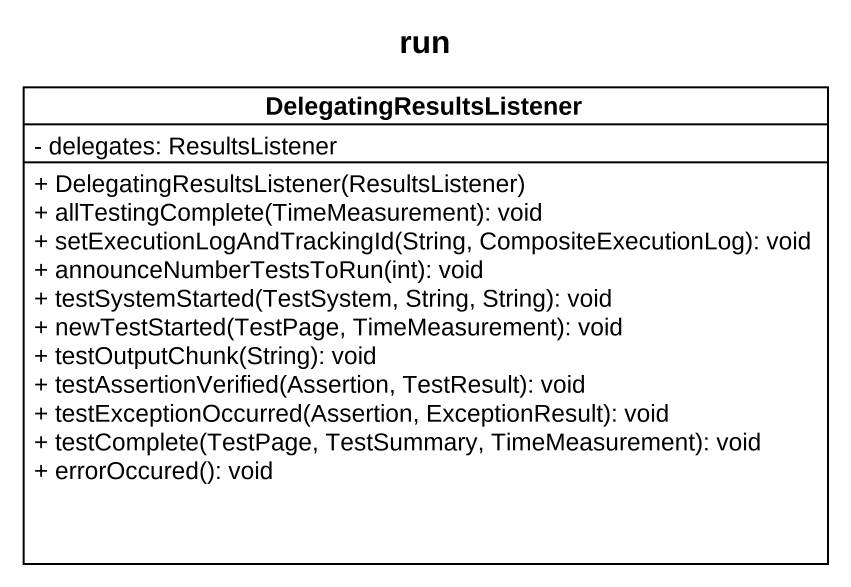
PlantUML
@startuml
title run
hide circle
hide empty members
skinparam classAttributeIconSize 0
class DelegatingResultsListener {
  - delegates: ResultsListener
  + DelegatingResultsListener(ResultsListener)
  + allTestingComplete(TimeMeasurement): void
  + setExecutionLogAndTrackingId(String, CompositeExecutionLog): void
  + announceNumberTestsToRun(int): void
  + testSystemStarted(TestSystem, String, String): void
  + newTestStarted(TestPage, TimeMeasurement): void
  + testOutputChunk(String): void
  + testAssertionVerified(Assertion, TestResult): void
  + testExceptionOccurred(Assertion, ExceptionResult): void
  + testComplete(TestPage, TestSummary, TimeMeasurement): void
  + errorOccured(): void
}
@enduml
